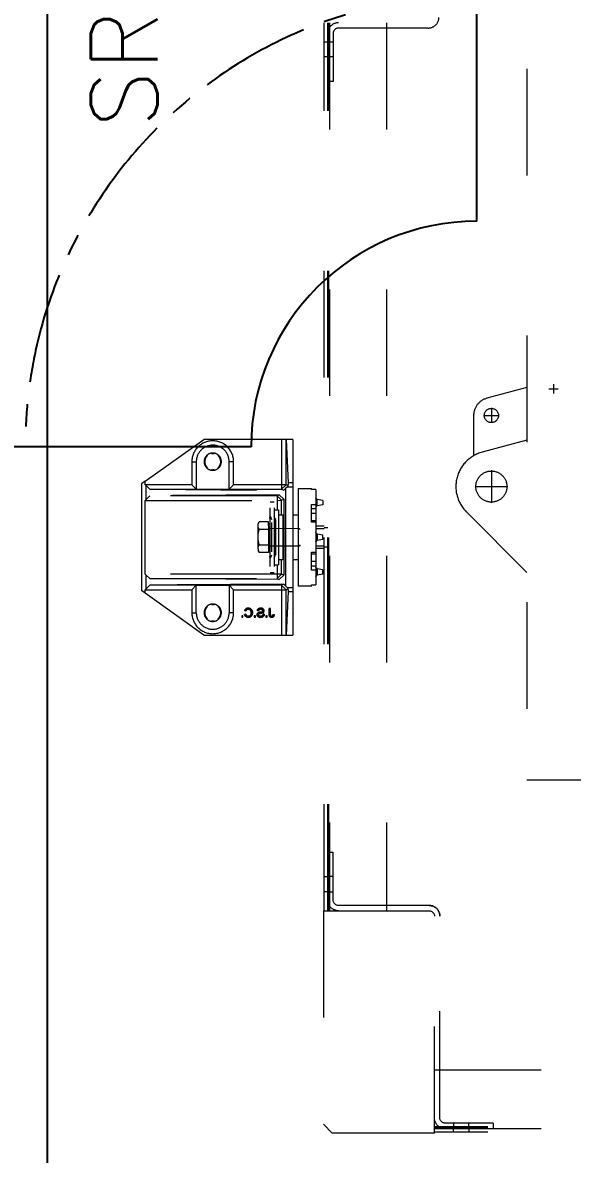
# Model space of a CAD drawing. Extents: x -181672 to 290600, y -29000 to 395522.
# Drawn here: x 490 to 1109, y 39800 to 41073 of the extents above; entities that cross this region are included whole.
import ezdxf

# ---------------------------------------------------------------- set-up
doc = ezdxf.new("R2010")
doc.units = 0
doc.header["$LTSCALE"] = 10
doc.linetypes.add('XFM7P20PCW$0$CENTER', pattern=[2, 1.25, -0.25, 0.25, -0.25])
doc.linetypes.add('XFM7Q20PCW-200K$0$ACAD_ISO03W100', pattern=[30, 12, -18])
doc.layers.add('XFM7P20PCW$0$M-CWTR-CENT', color=252, linetype='XFM7P20PCW$0$CENTER')
doc.layers.add('XFM7P20PCW$0$P-PCWR-20.7-P', color=252, linetype='Continuous')
doc.layers.add('XFM7Q20PCW-200K$0$PCW EQ (FUTURE)', color=252, linetype='XFM7Q20PCW-200K$0$ACAD_ISO03W100', lineweight=9)
doc.styles.add('XFM7P20PCW$0$Standard', font='txt.shx', dxfattribs={"bigfont": 'chineset.shx'})

# ---------------------------------------------------------------- blocks, each defined once
blk = doc.blocks.new('XFM7P20PCW$0$90h-20')
at = {"ltscale": 1000}
for p, q in [((4.36, 25.4), (4.36, 76.2)), ((29.76, 0), (80.56, 0))]:
    blk.add_line(p, q, dxfattribs=at)
for radius in [76.2, 25.4]:
    blk.add_arc((4.36, 0), radius, 0, 90, dxfattribs=at)
at = {"layer": 'XFM7P20PCW$0$M-CWTR-CENT'}
blk.add_arc((4.36, 0), 50.8, 0, 90, dxfattribs=at)
at = {"style": 'XFM7P20PCW$0$Standard'}
blk.add_text('SR', height=7.5, dxfattribs=at).set_placement((40.28, 35.92))
blk = doc.blocks.new('XFM7P20PCW')
at = {"layer": 'XFM7P20PCW$0$P-PCWR-20.7-P', "xscale": 10, "yscale": 10, "zscale": 10, "rotation": 90}
blk.add_blockref('XFM7P20PCW$0$90h-20', (1001.22671, 40552.17955), dxfattribs=at)
blk = doc.blocks.new('XFM7Q20PCW-200K$0$PCW-防震基座-更新後 - PCW-防震基座-更新後-V1242-CUB_L40')
for p, q in [((-1831.2, 942.1), (-1828.4, 946.1)), ((-1708.4, 946.1), (-1828.4, 946.1)), ((-1705.5, 942.1), (-1708.4, 946.1)), ((-1878.4, 876.1), (-1831.2, 942.1)), ((-1831.2, 942.1), (-1827.4, 942.1)), ((-1827.4, 942.1), (-1827.4, 889.6)), ((-1827.4, 942.1), (-1826.4, 941.1)), ((-1822.4, 936.9), (-1826.4, 941.1)), ((-1826.4, 941.1), (-1810.9, 941.1)), ((-1821.1, 786.1), (-1822.4, 936.9)), ((-1822.4, 884.6), (-1822.4, 936.9)), ((-1816.1, 791.2), (-1814.9, 936.9)), ((-1810.9, 941.1), (-1814.9, 936.9)), ((-1814.9, 936.9), (-1814.9, 793.6)), ((-1810.9, 941.1), (-1809.9, 942.1)), ((-1809.9, 793.7), (-1809.9, 942.1)), ((-1809.9, 942.1), (-1726.9, 942.1)), ((-1726.9, 942.1), (-1726.9, 793.7)), ((-1726.9, 942.1), (-1725.9, 941.1)), ((-1725.9, 941.1), (-1710.3, 941.1)), ((-1721.8, 936.9), (-1725.9, 941.1)), ((-1720.6, 791.2), (-1721.8, 936.9)), ((-1721.8, 793.6), (-1721.8, 936.9)), ((-1714.4, 936.9), (-1715.6, 786.1)), ((-1710.3, 941.1), (-1714.4, 936.9)), ((-1714.4, 936.9), (-1714.4, 884.6)), ((-1710.3, 941.1), (-1709.3, 942.1)), ((-1709.3, 889.6), (-1709.3, 942.1)), ((-1709.3, 942.1), (-1705.5, 942.1)), ((-1705.5, 942.1), (-1658.4, 876.1)), ((-1827.4, 889.6), (-1853.4, 889.6)), ((-1853.4, 884.6), (-1822.4, 884.6)), ((-1822.4, 884.6), (-1827.4, 889.6)), ((-1822.4, 884.6), (-1822.4, 847.6)), ((-1714.4, 884.6), (-1709.3, 889.6)), ((-1714.4, 884.6), (-1714.4, 847.6)), ((-1683.4, 884.6), (-1714.4, 884.6)), ((-1683.4, 889.6), (-1709.3, 889.6)), ((-1878.4, 876.1), (-1878.4, 788.7)), ((-1658.4, 788.7), (-1658.4, 876.1)), ((-1822.4, 847.6), (-1853.4, 847.6)), ((-1853.4, 842.6), (-1827.4, 842.6)), ((-1822.4, 847.6), (-1827.4, 842.6)), ((-1827.4, 842.6), (-1827.4, 788.7)), ((-1822.4, 788.6), (-1822.4, 847.6)), ((-1714.4, 847.6), (-1714.4, 788.6)), ((-1714.4, 847.6), (-1709.3, 842.6)), ((-1714.4, 847.6), (-1683.4, 847.6)), ((-1709.3, 788.7), (-1709.3, 842.6)), ((-1709.3, 842.6), (-1683.4, 842.6)), ((-1858.4, 833.5), (-1858.4, 832.1)), ((-1857, 833.5), (-1858.4, 833.5)), ((-1858.4, 832.1), (-1857, 832.1)), ((-1857, 832.1), (-1857, 833.5)), ((-1854.8, 829), (-1855.2, 830.3)), ((-1851.4, 828.9), (-1851.1, 830.2)), ((-1858.4, 819.5), (-1858.4, 818.1)), ((-1857, 819.5), (-1858.4, 819.5)), ((-1858.4, 818.1), (-1857, 818.1)), ((-1857, 818.1), (-1857, 819.5)), ((-1851.3, 814.6), (-1851.2, 815.9)), ((-1785.7, 813.8), (-1783.4, 815.1)), ((-1781.4, 815.1), (-1768.4, 815.1)), ((-1781.4, 815.1), (-1781.4, 815.1)), ((-1768.4, 815.1), (-1755.4, 815.1)), ((-1753.4, 815.1), (-1751, 813.8)), ((-1858.4, 806.3), (-1858.4, 804.9)), ((-1857, 806.3), (-1858.4, 806.3)), ((-1858.4, 804.9), (-1857, 804.9)), ((-1857, 804.9), (-1857, 806.3)), ((-1855.2, 802.6), (-1848.4, 802.6)), ((-1855.1, 808.2), (-1855, 809.5)), ((-1848.4, 801.2), (-1848.4, 802.6)), ((-1790.6, 800.1), (-1790.6, 802.6)), ((-1785.7, 803.4), (-1785.7, 813.8)), ((-1781.4, 803.4), (-1785.7, 803.4)), ((-1783.4, 802.6), (-1783.4, 803.4)), ((-1768.4, 803.4), (-1781.4, 803.4)), ((-1778.7, 800.1), (-1778.7, 802.6)), ((-1777, 813.8), (-1777, 803.4)), ((-1755.4, 803.4), (-1768.4, 803.4)), ((-1768.4, 802.6), (-1768.4, 802.6)), ((-1759.7, 803.4), (-1759.7, 813.8)), ((-1758.1, 802.6), (-1758.4, 769)), ((-1755.4, 803.4), (-1751, 803.4)), ((-1753.4, 803.4), (-1753.4, 802.6)), ((-1751, 803.4), (-1751, 813.8)), ((-1746.2, 802.6), (-1746.2, 800.1)), ((-1855.3, 798.3), (-1855.5, 797.1)), ((-1855.2, 801.2), (-1848.4, 801.2)), ((-1814.9, 793.6), (-1816.1, 791.2)), ((-1816.1, 791.2), (-1811.2, 786.1)), ((-1809.9, 793.7), (-1814.9, 793.6)), ((-1814.9, 793.6), (-1809.9, 788.6)), ((-1799.4, 793.7), (-1809.9, 793.7)), ((-1809.9, 788.6), (-1809.9, 793.7)), ((-1808.4, 797.1), (-1808.4, 801.6)), ((-1801.5, 801.6), (-1735.2, 801.6)), ((-1735.2, 797.1), (-1801.5, 797.1)), ((-1799.4, 797.1), (-1799.4, 792.1)), ((-1737.4, 792.1), (-1799.4, 792.1)), ((-1793.4, 792.1), (-1793.4, 787.1)), ((-1788.4, 800.1), (-1791.9, 801.6)), ((-1791.8, 797.1), (-1788.3, 795.6)), ((-1788.2, 795.6), (-1788.3, 795.6)), ((-1748.5, 795.6), (-1788.2, 795.6)), ((-1751.8, 800.1), (-1784.9, 800.1)), ((-1778.4, 769), (-1778.4, 801.8)), ((-1748.5, 795.6), (-1744.9, 797.1)), ((-1744.8, 801.6), (-1748.4, 800.1)), ((-1743.4, 787), (-1743.4, 792.1)), ((-1737.4, 797.1), (-1737.4, 792.1)), ((-1726.9, 793.7), (-1737.4, 793.7)), ((-1728.4, 801.6), (-1728.4, 797.1)), ((-1726.9, 793.7), (-1726.8, 788.6)), ((-1721.8, 793.6), (-1726.9, 793.7)), ((-1726.8, 788.6), (-1721.8, 793.6)), ((-1725.6, 786.1), (-1720.6, 791.2)), ((-1720.6, 791.2), (-1721.8, 793.6)), ((-1878.4, 788.7), (-1878.4, 783.6)), ((-1827.4, 788.7), (-1878.4, 788.7)), ((-1878.4, 783.6), (-1878.4, 783.6)), ((-1878.4, 783.6), (-1878.4, 776.1)), ((-1829.5, 781.1), (-1878.4, 783.6)), ((-1878.4, 783.6), (-1827.4, 783.6)), ((-1829.5, 781.1), (-1829.5, 776.1)), ((-1827.4, 788.7), (-1827.4, 783.6)), ((-1822.4, 788.6), (-1827.4, 788.7)), ((-1827.4, 783.6), (-1822.4, 788.6)), ((-1827.4, 783.6), (-1826.1, 781.1)), ((-1823.1, 784.1), (-1824.8, 782.4)), ((-1824.8, 782.4), (-1824.8, 776.1)), ((-1823.1, 784.1), (-1821.1, 786.1)), ((-1713.7, 784.1), (-1823.1, 784.1)), ((-1821.1, 786.1), (-1822.4, 788.6)), ((-1811.2, 786.1), (-1809.9, 788.6)), ((-1725.6, 786.1), (-1811.2, 786.1)), ((-1809.9, 788.6), (-1793.4, 788.6)), ((-1794, 787.3), (-1793.9, 787.2)), ((-1743.4, 788.6), (-1726.8, 788.6)), ((-1742.8, 787.2), (-1742.8, 787.3)), ((-1726.8, 788.6), (-1725.6, 786.1)), ((-1714.4, 788.6), (-1715.6, 786.1)), ((-1715.6, 786.1), (-1713.7, 784.1)), ((-1709.3, 788.7), (-1714.4, 788.6)), ((-1714.4, 788.6), (-1709.4, 783.6)), ((-1711.9, 782.4), (-1713.7, 784.1)), ((-1711.9, 776.1), (-1711.9, 782.4)), ((-1710.6, 781.1), (-1709.4, 783.6)), ((-1709.4, 783.6), (-1709.3, 788.7)), ((-1709.4, 783.6), (-1658.4, 783.6)), ((-1658.4, 788.7), (-1709.3, 788.7)), ((-1658.4, 783.6), (-1707.2, 781.1)), ((-1707.2, 776.1), (-1707.2, 781.1)), ((-1658.4, 783.6), (-1658.4, 788.7)), ((-1658.4, 783.6), (-1658.4, 783.6)), ((-1658.4, 776.1), (-1658.4, 783.6)), ((-1829.5, 776.1), (-1878.4, 776.1)), ((-1827.7, 776.1), (-1829.5, 776.1)), ((-1824.8, 776.1), (-1827.7, 776.1)), ((-1711.9, 776.1), (-1824.8, 776.1)), ((-1823.4, 755.1), (-1823.4, 770.1)), ((-1713.4, 770.1), (-1823.4, 770.1)), ((-1793.4, 776.1), (-1793.4, 770.1)), ((-1777, 767.6), (-1778.4, 769)), ((-1768.4, 769), (-1768.4, 769)), ((-1758.4, 769), (-1759.7, 767.6)), ((-1743.4, 770.1), (-1743.4, 776.1)), ((-1713.4, 770.1), (-1713.4, 755.1)), ((-1709, 776.1), (-1711.9, 776.1)), ((-1707.2, 776.1), (-1709, 776.1)), ((-1658.4, 776.1), (-1707.2, 776.1)), ((-1823.4, 755.1), (-1822.1, 755.1)), ((-1822.1, 755.1), (-1822.1, 750.1)), ((-1805.3, 755.1), (-1785.2, 755.1)), ((-1805.3, 750.1), (-1805.3, 755.1)), ((-1800.7, 755.1), (-1800.7, 750.1)), ((-1795.3, 755.1), (-1795.3, 750.1)), ((-1787.3, 750.1), (-1787.3, 755.1)), ((-1785.2, 755.1), (-1785.2, 750.1)), ((-1751.6, 755.1), (-1731.4, 755.1)), ((-1751.6, 750.1), (-1751.6, 755.1)), ((-1749.9, 755.1), (-1749.9, 753.3)), ((-1749.9, 751.9), (-1749.9, 750.1)), ((-1749.5, 755.1), (-1749.5, 750.1)), ((-1741.4, 755.1), (-1741.4, 750.1)), ((-1736, 755.1), (-1736, 750.1)), ((-1731.4, 755.1), (-1731.4, 750.1)), ((-1714.6, 755.1), (-1713.4, 755.1)), ((-1714.5, 755.1), (-1714.5, 750.1)), ((-1800.7, 750.1), (-1822.1, 750.1)), ((-1809.9, 742.1), (-1811, 748.5)), ((-1803.6, 748.5), (-1811, 748.5)), ((-1809.9, 742.1), (-1809.8, 742.1)), ((-1809.8, 742.1), (-1804.9, 742.1)), ((-1803.6, 748.5), (-1804.8, 742.1)), ((-1795.3, 750.1), (-1800.7, 750.1)), ((-1741.4, 750.1), (-1795.3, 750.1)), ((-1781.1, 740.6), (-1781.1, 749.6)), ((-1778.4, 740.6), (-1778.4, 749.6)), ((-1771, 742.1), (-1772.1, 748.5)), ((-1764.7, 748.5), (-1772.1, 748.5)), ((-1771, 742.1), (-1765.8, 742.1)), ((-1764.7, 748.5), (-1765.8, 742.1)), ((-1758.4, 749.6), (-1758.4, 740.6)), ((-1755.7, 749.6), (-1755.7, 740.6)), ((-1714.6, 750.1), (-1741.4, 750.1)), ((-1732, 742.1), (-1733.1, 748.5)), ((-1733.1, 748.5), (-1725.7, 748.5)), ((-1727.4, 742.1), (-1731.8, 742.1)), ((-1727, 742.1), (-1726.8, 742.1)), ((-1725.7, 748.5), (-1726.8, 742.1)), ((-1255.5, 730.6), (-1255.5, 736.6)), ((-1201.5, 730.6), (-1255.5, 730.6)), ((-1228, 730.6), (-1228, 736.6)), ((-1211, 736.6), (-1211, 730.6)), ((-1195.5, 623.6), (-1195.5, 724.6)), ((-2408.7, 616.6), (-2408.7, 616.6)), ((-2399.7, 616.6), (-2399.7, 616.6))]:
    blk.add_line(p, q)
at = {"extrusion": (0, 0, -1)}
for p, q in [((-2428.7, 741.6), (-2438.7, 731.6)), ((-2188.7, 741.6), (-2428.7, 741.6)), ((-2188.7, 741.6), (-2188.7, 622.6)), ((-2188.7, 740.6), (-1189.5, 740.6)), ((-2167.2, 736.6), (-2167.2, 740.6)), ((-2150.2, 740.6), (-2150.2, 736.6)), ((-1779.4, 736.6), (-1779.4, 740.6)), ((-1757.4, 740.6), (-1757.4, 736.6)), ((-1228, 736.6), (-1228, 740.6)), ((-1211, 740.6), (-1211, 736.6)), ((-2438.7, 616.6), (-2438.7, 731.6)), ((-2188.7, 736.6), (-1189.5, 736.6)), ((-2188.7, 735.6), (-1189.5, 735.6)), ((-1189.5, 734.6), (-2188.7, 734.6)), ((-2176.7, 730.6), (-2122.7, 730.6)), ((-2167.2, 736.6), (-2167.2, 730.6)), ((-2158.7, 730.6), (-2158.7, 730.6)), ((-2150.2, 730.6), (-2150.2, 736.6)), ((-2122.7, 736.6), (-2122.7, 730.6)), ((-2182.7, 622.6), (-2182.7, 724.6)), ((-1189.5, 670.6), (-2188.7, 670.6)), ((-2438.7, 616.6), (-2194.7, 616.6)), ((-2437.7, -343.4), (-2437.7, 616.6)), ((-2433.7, 616.6), (-2433.7, -343.4)), ((-2432.7, -343.4), (-2432.7, 616.6)), ((-2431.7, -343.4), (-2431.7, 616.6)), ((-2367.7, 616.6), (-2367.7, -343.4)), ((-2427.7, 550.6), (-2427.7, 604.6)), ((-2421.7, 610.6), (-2194.7, 610.6)), ((-2437.7, 595.1), (-2433.7, 595.1)), ((-2427.7, 595.1), (-2433.7, 595.1)), ((-2433.7, 578.1), (-2437.7, 578.1)), ((-2433.7, 578.1), (-2427.7, 578.1)), ((-2427.7, 550.6), (-2433.7, 550.6))]:
    blk.add_line(p, q, dxfattribs=at)
at = {"flags": 128}
for points in [[(-1853.4, 889.6), (-1853.4, 884.6)], [(-1683.4, 889.6), (-1683.4, 884.6)], [(-1853.4, 842.6), (-1853.4, 847.6)], [(-1683.4, 842.6), (-1683.4, 847.6)], [(-1827.7, 781.1), (-1828.8, 781.1), (-1829.5, 781.1)], [(-1827.7, 781.1), (-1826.9, 781.1), (-1826.1, 781.1)], [(-1826.1, 781.1), (-1825.5, 781.7), (-1824.8, 782.4)], [(-1711.9, 782.4), (-1711.3, 781.7), (-1710.6, 781.1)], [(-1710.6, 781.1), (-1709.8, 781.1), (-1709, 781.1)], [(-1707.2, 781.1), (-1707.9, 781.1), (-1709, 781.1)], [(-1812.7, 750.1), (-1812.6, 750.1), (-1812.5, 750)], [(-1812.5, 750), (-1812.5, 750), (-1812.4, 750), (-1812.3, 750), (-1812.2, 749.9), (-1812.2, 749.9), (-1812.1, 749.9), (-1812, 749.8), (-1812, 749.8), (-1811.9, 749.8), (-1811.8, 749.7)], [(-1811.8, 749.7), (-1811.8, 749.7), (-1811.7, 749.6), (-1811.6, 749.6), (-1811.6, 749.5), (-1811.5, 749.4), (-1811.5, 749.4)], [(-1811.5, 749.4), (-1811.4, 749.3), (-1811.4, 749.3), (-1811.3, 749.2)], [(-1811.3, 749.2), (-1811.3, 749.1), (-1811.3, 749), (-1811.2, 749), (-1811.2, 748.9)], [(-1811.2, 748.9), (-1811.2, 748.8), (-1811.1, 748.8), (-1811.1, 748.7), (-1811.1, 748.6), (-1811.1, 748.5)], [(-1811.1, 748.5), (-1811, 748.5)], [(-1803.6, 748.5), (-1803.6, 748.5), (-1803.6, 748.6), (-1803.6, 748.7), (-1803.6, 748.8), (-1803.5, 748.8), (-1803.5, 748.9), (-1803.5, 749), (-1803.4, 749.1), (-1803.4, 749.1), (-1803.3, 749.2), (-1803.3, 749.3), (-1803.2, 749.3), (-1803.2, 749.4), (-1803.1, 749.4), (-1803.1, 749.5), (-1803, 749.6)], [(-1803, 749.6), (-1803, 749.6), (-1802.9, 749.7), (-1802.9, 749.7), (-1802.8, 749.8), (-1802.7, 749.8), (-1802.6, 749.8), (-1802.6, 749.9), (-1802.5, 749.9), (-1802.4, 750)], [(-1802.4, 750), (-1802.4, 750), (-1802.3, 750), (-1802.2, 750), (-1802.1, 750.1)], [(-1773.7, 750.1), (-1773.6, 750.1), (-1773.6, 750), (-1773.5, 750), (-1773.4, 750), (-1773.3, 750), (-1773.3, 749.9), (-1773.2, 749.9), (-1773.1, 749.9), (-1773.1, 749.8), (-1773, 749.8), (-1772.9, 749.8), (-1772.9, 749.7), (-1772.8, 749.7), (-1772.7, 749.6), (-1772.7, 749.6), (-1772.6, 749.5), (-1772.6, 749.4), (-1772.5, 749.4), (-1772.5, 749.3), (-1772.4, 749.3), (-1772.4, 749.2), (-1772.3, 749.1), (-1772.3, 749), (-1772.2, 749), (-1772.2, 748.9), (-1772.2, 748.8), (-1772.2, 748.8), (-1772.1, 748.7), (-1772.1, 748.6), (-1772.1, 748.5), (-1772.1, 748.5)], [(-1764.7, 748.5), (-1764.6, 748.5), (-1764.6, 748.6), (-1764.6, 748.7), (-1764.6, 748.8), (-1764.6, 748.8), (-1764.5, 748.9), (-1764.5, 749), (-1764.5, 749.1), (-1764.4, 749.1), (-1764.4, 749.2), (-1764.3, 749.3), (-1764.3, 749.3), (-1764.2, 749.4), (-1764.2, 749.4), (-1764.1, 749.5), (-1764.1, 749.6), (-1764, 749.6), (-1763.9, 749.7), (-1763.9, 749.7), (-1763.8, 749.8), (-1763.7, 749.8), (-1763.7, 749.8), (-1763.6, 749.9), (-1763.5, 749.9), (-1763.5, 750), (-1763.4, 750), (-1763.3, 750), (-1763.2, 750), (-1763.2, 750.1), (-1763.1, 750.1), (-1763, 750.1)], [(-1734.6, 750), (-1734.5, 750), (-1734.4, 750), (-1734.4, 750), (-1734.3, 749.9), (-1734.2, 749.9), (-1734.2, 749.9), (-1734.1, 749.8), (-1734, 749.8)], [(-1734.6, 750), (-1734.5, 750)], [(-1734, 749.8), (-1733.9, 749.8), (-1733.9, 749.7), (-1733.8, 749.7), (-1733.8, 749.6), (-1733.7, 749.6), (-1733.6, 749.5), (-1733.6, 749.4), (-1733.5, 749.4)], [(-1733.5, 749.4), (-1733.5, 749.3), (-1733.4, 749.3), (-1733.4, 749.2), (-1733.4, 749.1), (-1733.3, 749), (-1733.3, 749), (-1733.2, 748.9)], [(-1733.2, 748.9), (-1733.2, 748.8), (-1733.2, 748.8), (-1733.2, 748.7), (-1733.1, 748.6), (-1733.1, 748.5), (-1733.1, 748.5)], [(-1725.7, 748.5), (-1725.7, 748.6), (-1725.6, 748.7), (-1725.6, 748.8), (-1725.6, 748.8), (-1725.6, 748.9)], [(-1725.7, 748.5), (-1725.7, 748.5)], [(-1725.6, 748.9), (-1725.5, 749), (-1725.5, 749.1), (-1725.4, 749.1), (-1725.4, 749.2), (-1725.4, 749.3), (-1725.3, 749.3), (-1725.3, 749.4), (-1725.2, 749.4), (-1725.1, 749.5), (-1725.1, 749.6)], [(-1725.6, 748.7), (-1725.6, 748.8), (-1725.6, 748.8)], [(-1725.1, 749.6), (-1725, 749.6), (-1725, 749.7), (-1724.9, 749.7), (-1724.8, 749.8), (-1724.8, 749.8), (-1724.7, 749.8), (-1724.6, 749.9), (-1724.6, 749.9), (-1724.5, 750)], [(-1724.5, 750), (-1724.4, 750), (-1724.3, 750), (-1724.3, 750), (-1724.2, 750.1), (-1724.1, 750.1)]]:
    blk.add_lwpolyline(points, dxfattribs=at)
for centre, radius, start, end in [((-1853.4, 866.1), 23.5, 90, 270), ((-1853.4, 866.1), 18.5, 90, 270), ((-1683.4, 866.1), 23.5, 270, 90), ((-1683.4, 866.1), 18.5, 270, 90), ((-1853.4, 866.1), 9.73, 0, 180), ((-1853.4, 866.1), 9.73, 180, 0), ((-1853.4, 866.1), 9, 170.5088, 180), ((-1853.4, 866.1), 9, 180, 189.5001), ((-1853.4, 866.1), 9, 40, 140), ((-1853.4, 866.1), 9, 0, 9.5001), ((-1853.4, 866.1), 9, 350.5088, 0), ((-1683.4, 866.1), 9.73, 0, 180), ((-1683.4, 866.1), 9.73, 180, 0), ((-1683.4, 866.1), 9, 170.5088, 180), ((-1683.4, 866.1), 9, 180, 189.5001), ((-1683.4, 866.1), 9, 40, 140), ((-1683.4, 866.1), 9, 0, 9.5001), ((-1683.4, 866.1), 9, 350.5088, 0), ((-1853.4, 866.1), 9, 220, 320), ((-1683.4, 866.1), 9, 220, 320), ((-1201.5, 724.6), 12, 0, 90), ((-1201.5, 724.6), 6, 0, 90), ((-2194.7, 622.6), 12, 270, 0), ((-1183.5, 623.6), 12, 180, 270)]:
    blk.add_arc(centre, radius, start, end)
at = {"extrusion": (0, 0, -1)}
for centre, radius, start, end in [((2176.7, 724.6), 12, 0, 90), ((2176.7, 724.6), 6, 0, 90), ((2421.7, 604.6), 12, 0, 90), ((2194.7, 622.6), 12, 180, 270), ((2194.7, 622.6), 6, 180, 270), ((2421.7, 604.6), 6, 0, 90)]:
    blk.add_arc(centre, radius, start, end, dxfattribs=at)
for points in [[(-1855.2, 830.3), (-1856.3, 830), (-1858, 829), (-1858.5, 827.1), (-1858.5, 826.2)], [(-1858.5, 826.2), (-1858.5, 827.2), (-1858, 829), (-1856.3, 830.1), (-1855.2, 830.3)], [(-1857.4, 826.1), (-1857.4, 826.9), (-1857, 828.1), (-1855.7, 828.8), (-1854.8, 829)], [(-1854.8, 829), (-1855.7, 828.8), (-1857, 828.1), (-1857.4, 826.9), (-1857.4, 826.1)], [(-1851.4, 828.9), (-1850.7, 828.6), (-1849.7, 828), (-1849.3, 826.9), (-1849.3, 826.2)], [(-1849.3, 826.2), (-1849.3, 826.9), (-1849.7, 828), (-1850.7, 828.6), (-1851.4, 828.9)], [(-1850.1, 829.8), (-1850.4, 829.9), (-1850.7, 830.1), (-1851.1, 830.2)], [(-1851.1, 830.2), (-1850.1, 829.9), (-1848.7, 828.9), (-1848.2, 827.1), (-1848.2, 826.2)], [(-1853.3, 821.5), (-1854.7, 821.5), (-1857.2, 822.2), (-1858.8, 824.5), (-1858.5, 826.2)], [(-1855.5, 816.2), (-1856.4, 816.2), (-1857.8, 815.5), (-1858.7, 813.4), (-1858.5, 812.5)], [(-1858.5, 812.5), (-1858.5, 813.6), (-1858, 815.4), (-1856.3, 816.3), (-1855.5, 816.2)], [(-1853.3, 822.9), (-1854.7, 822.9), (-1856.7, 823.5), (-1857.4, 825.2), (-1857.4, 826.1)], [(-1857.4, 826.1), (-1857.4, 825.1), (-1856.7, 823.6), (-1854.7, 822.7), (-1853.3, 822.9)], [(-1857.3, 812.4), (-1857.3, 813.2), (-1857, 814.4), (-1856.1, 815), (-1855.6, 814.9)], [(-1851, 808.6), (-1851.7, 808.6), (-1852.8, 809.1), (-1853.7, 811.3), (-1854.2, 815.8), (-1855, 814.8), (-1855.6, 814.9)], [(-1855.5, 821.9), (-1854.7, 821.7), (-1853.9, 821.5), (-1853.3, 821.5)], [(-1854.7, 816.1), (-1854.9, 816.2), (-1855.2, 816.2), (-1855.5, 816.2)], [(-1855.5, 816.2), (-1854.9, 816.2), (-1853.8, 815.8), (-1853, 814.1), (-1852.7, 813.2), (-1852.5, 812.2)], [(-1853.3, 821.5), (-1851.7, 821.5), (-1849.2, 822.4), (-1848.1, 825), (-1848.2, 826.2)], [(-1853.3, 822.9), (-1852.1, 822.9), (-1850.1, 823.4), (-1849.2, 825.1), (-1849.3, 826.2)], [(-1848.2, 826.2), (-1848.2, 824.8), (-1849.1, 822.6), (-1851.8, 821.3), (-1853.3, 821.5)], [(-1852.3, 822.9), (-1852.6, 822.9), (-1853, 822.9), (-1853.3, 822.9)], [(-1848.2, 812.1), (-1848.2, 813.2), (-1848.7, 815), (-1850.3, 815.9), (-1851.2, 815.9)], [(-1851.2, 815.9), (-1850.2, 815.8), (-1848.7, 815.1), (-1848.1, 813.1), (-1848.2, 812.1)], [(-1781.4, 815.1), (-1782.1, 815.1), (-1783.5, 814.9), (-1785, 814.2), (-1785.7, 813.8)], [(-1781.4, 815.1), (-1780.6, 815.1), (-1779.2, 814.9), (-1777.7, 814.2), (-1777, 813.8)], [(-1777, 813.8), (-1775.6, 814.2), (-1772.8, 814.8), (-1769.8, 815.1), (-1768.4, 815.1)], [(-1768.4, 815.1), (-1766.9, 815.1), (-1764, 814.9), (-1761.1, 814.2), (-1759.7, 813.8)], [(-1759.7, 813.8), (-1759, 814.2), (-1757.6, 814.8), (-1756.1, 815.1), (-1755.4, 815.1)], [(-1755.4, 815.1), (-1754.7, 815.1), (-1753.2, 814.9), (-1751.8, 814.2), (-1751, 813.8)], [(-1855.1, 808.2), (-1856.1, 808.2), (-1857.8, 809), (-1858.7, 811), (-1858.5, 812.5)], [(-1858.5, 812.5), (-1858.5, 811.1), (-1857.9, 809), (-1856, 808.3), (-1855.1, 808.2)], [(-1858.5, 799.8), (-1858.5, 800.7), (-1858, 802), (-1856.5, 802.6), (-1855.2, 802.6)], [(-1855.6, 814.9), (-1856.2, 814.9), (-1857, 814.4), (-1857.4, 813.1), (-1857.3, 812.4)], [(-1855, 809.5), (-1855.8, 809.5), (-1857, 810.1), (-1857.3, 811.7), (-1857.3, 812.4)], [(-1857.3, 812.4), (-1857.3, 811.6), (-1857, 810.3), (-1855.9, 809.4), (-1855, 809.5)], [(-1855.2, 802.6), (-1855.6, 802.6), (-1855.9, 802.5), (-1856.2, 802.5)], [(-1855.6, 814.9), (-1855.3, 814.9), (-1855.1, 814.8), (-1854.9, 814.7)], [(-1852.5, 812.2), (-1852.3, 811.3), (-1851.8, 810), (-1851.4, 810), (-1850.9, 809.9)], [(-1851.3, 814.6), (-1850.6, 814.5), (-1849.7, 814.1), (-1849.4, 812.9), (-1849.4, 812.2)], [(-1849.4, 812.2), (-1849.4, 812.9), (-1849.7, 814.1), (-1850.6, 814.5), (-1851.3, 814.6)], [(-1851, 808.6), (-1850.2, 808.6), (-1848.8, 809.2), (-1848.1, 811.1), (-1848.2, 812.1)], [(-1848.2, 812.1), (-1848.2, 811), (-1848.7, 809.3), (-1850.3, 808.5), (-1851, 808.6)], [(-1849.4, 812.2), (-1849.4, 811.5), (-1849.6, 810.4), (-1850.4, 809.8), (-1850.9, 809.9)], [(-1850.9, 809.9), (-1850.4, 809.9), (-1849.6, 810.3), (-1849.4, 811.6), (-1849.4, 812.2)], [(-1858.5, 799.8), (-1858.5, 798.9), (-1858, 797.5), (-1856.5, 797.1), (-1855.5, 797.1)], [(-1855.5, 797.1), (-1856.5, 797.1), (-1858, 797.5), (-1858.5, 798.9), (-1858.5, 799.8)], [(-1855.2, 801.2), (-1855.6, 801.2), (-1856.3, 801.2), (-1857, 801), (-1857.4, 800.2), (-1857.3, 799.8)], [(-1855.3, 798.3), (-1856, 798.3), (-1857, 798.5), (-1857.3, 799.3), (-1857.3, 799.8)], [(-1857.3, 799.8), (-1857.3, 799.3), (-1857, 798.5), (-1856, 798.3), (-1855.3, 798.3)], [(-1793.7, 787.4), (-1793.9, 787.3), (-1793.9, 787.3), (-1794, 787.3)], [(-1742.8, 787.3), (-1742.8, 787.3), (-1742.9, 787.3), (-1743, 787.4)]]:
    blk.add_open_spline(points, degree=3)
for points, knots in [([(-1848.2, 826.2), (-1848.2, 827.2), (-1848.6, 828.5), (-1849.6, 829.5), (-1850, 829.7)], [-2, -2, -2, -2, -1, -0.426664, -0.426664, -0.426664, -0.426664]), ([(-1858.5, 826.2), (-1858.5, 824.6), (-1857.9, 823.2), (-1856.7, 822.4), (-1856.5, 822.3)], [-2, -2, -2, -2, -1, -0.857143, -0.857143, -0.857143, -0.857143]), ([(-1852.5, 812.2), (-1852.6, 813.1), (-1853, 814.4), (-1853.5, 815.3), (-1854.2, 815.8), (-1854.4, 816)], [-3, -3, -3, -3, -2, -1, -0.598184, -0.598184, -0.598184, -0.598184]), ([(-1849.3, 826.2), (-1849.3, 825.1), (-1849.9, 823.7), (-1851.5, 823.1), (-1852.2, 823)], [-2, -2, -2, -2, -1, -0.341854, -0.341854, -0.341854, -0.341854]), ([(-1856.3, 802.5), (-1856.9, 802.4), (-1858.2, 801.8), (-1858.4, 800.6), (-1858.5, 799.8)], [-1.666667, -1.666667, -1.666667, -1.666667, -1, 0, 0, 0, 0]), ([(-1854.8, 814.7), (-1854.7, 814.5), (-1854.5, 814.3), (-1854.4, 814), (-1854.3, 814)], [-3.4285714, -3.4285714, -3.4285714, -3.4285714, -3, -2.8571429, -2.8571429, -2.8571429, -2.8571429]), ([(-1854.3, 813.8), (-1854.1, 813.4), (-1853.9, 812), (-1853, 807.8), (-1851.7, 808.7), (-1851, 808.6)], [-2.790844, -2.790844, -2.790844, -2.790844, -2, -1, 0, 0, 0, 0]), ([(-1793.9, 787.2), (-1793.9, 787.1), (-1793.7, 787.1), (-1792.5, 787), (-1790.6, 786.9), (-1788.5, 786.9), (-1786.5, 786.9), (-1784.8, 786.8), (-1783, 786.8), (-1780.6, 786.8), (-1777.1, 786.7), (-1773.4, 786.7), (-1770.1, 786.7), (-1767.2, 786.7), (-1764.5, 786.7), (-1760.9, 786.7), (-1757.3, 786.8), (-1754.2, 786.8), (-1751.9, 786.8), (-1749.8, 786.9), (-1747.5, 786.9), (-1744, 787), (-1742.8, 787.1), (-1742.8, 787.2)], [0, 0, 0, 0, 0.055556, 0.111111, 0.166667, 0.222222, 0.25, 0.277778, 0.305556, 0.333333, 0.388889, 0.444444, 0.479167, 0.513889, 0.548611, 0.583333, 0.652778, 0.6875, 0.722222, 0.756944, 0.791667, 0.861111, 1, 1, 1, 1])]:
    blk.add_open_spline(points, degree=3, knots=knots)
blk = doc.blocks.new('XFM7Q20PCW-200K$0$A$C561449da')
for p, q in [((80, 2269.3), (80, 269.3)), ((110, 714.6), (110, 704.1)), ((80, 710.8), (34.8, 698.7)), ((104.8, 709.3), (115.2, 709.3)), ((40, 687.8), (40, 670.9)), ((20, 679.3), (20, 634)), ((31.6, 679.3), (48.4, 679.3)), ((80, 651.5), (29.6, 638)), ((40, 617.7), (40, 581)), ((21.6, 599.3), (58.4, 599.3)), ((11.7, 571.1), (80, 502.8)), ((80, 269.3), (147, 269.3))]:
    blk.add_line(p, q)
for centre, radius in [((40, 679.3), 8), ((40, 599.3), 17.5)]:
    blk.add_circle(centre, radius)
for centre, radius, end in [((40, 679.3), 20, 180), ((40, 599.3), 40, 225)]:
    blk.add_arc(centre, radius, 105, end)
blk = doc.blocks.new('XFM7Q20PCW-200K')
blk.add_lwpolyline([(518.1, 42679.9), (13750, 42679.9), (13750, 39724.9), (518.1, 39724.9)], close=True)
at = {"layer": 'XFM7Q20PCW-200K$0$PCW EQ (FUTURE)', "rotation": 90}
blk.add_blockref('XFM7Q20PCW-200K$0$PCW-防震基座-更新後 - PCW-防震基座-更新後-V1242-CUB_L40', (1570.2, 42262.6), dxfattribs=at)
at = {"layer": 'XFM7Q20PCW-200K$0$PCW EQ (FUTURE)'}
blk.add_blockref('XFM7Q20PCW-200K$0$A$C561449da', (977.6, 39951.9), dxfattribs=at)

msp = doc.modelspace()

# ---------------------------------------------------------------- block references
for name in ['XFM7P20PCW', 'XFM7Q20PCW-200K']:
    msp.add_blockref(name, (0, 0))

doc.saveas('drawing.dxf')
